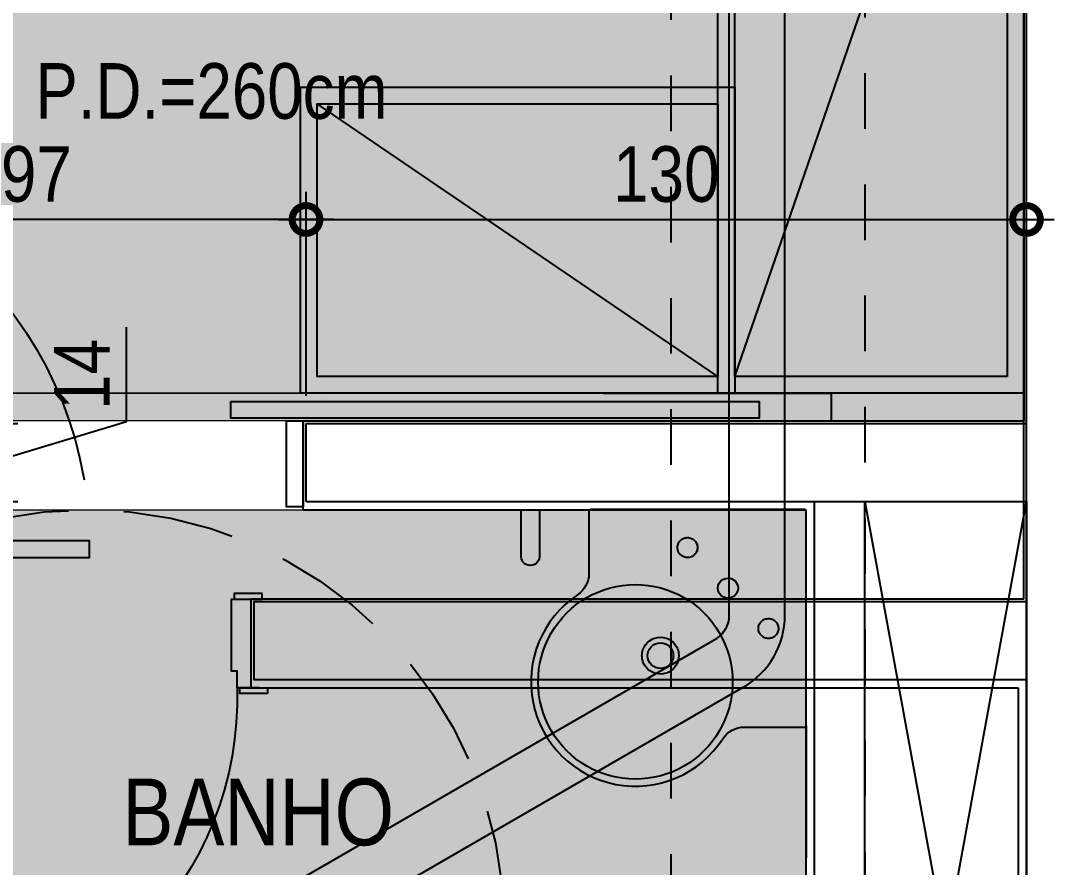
# Model space of a CAD drawing. Header units: metres. Extents: x -41 to 570, y -54 to 184.
# Drawn here: x -16.759 to -14.9, y 48.622 to 50.144 of the extents above; entities that cross this region are included whole.
import ezdxf
from ezdxf.enums import TextEntityAlignment as Align
from ezdxf.xclip import XClip

# ---------------------------------------------------------------- set-up
doc = ezdxf.new("R2010")
doc.units = ezdxf.units.M
doc.header["$XCLIPFRAME"] = 0
for name, pattern in [('DASHEDX2', [1.5, 1, -0.5]), ('PUC$0$DASHEDX2', [1.5, 1, -0.5]), ('PUC$0$DASHSPACE', [30, 12, -18]), ('PUC$0$HIDDEN2', [0.1875, 0.125, -0.0625])]:
    doc.linetypes.add(name, pattern=pattern)
for name, color, linetype in [('1', 232, 'DASHEDX2'), ('ARQ-DIM', 2, 'Continuous'), ('ARQ-TXT', 2, 'Continuous'), ('PUC$0$ARQ-ALV ACAB', 4, 'Continuous'), ('PUC$0$ARQ-ALV OSSO', 5, 'Continuous'), ('PUC$0$ARQ-AUX1', 1, 'Continuous'), ('PUC$0$ARQ-CAX', 1, 'Continuous'), ('PUC$0$ARQ-CAX @ 1', 1, 'Continuous'), ('PUC$0$ARQ-HID', 7, 'Continuous'), ('PUC$0$ARQ-MOB', 7, 'Continuous'), ('PUC$0$ARQ-PRJ', 7, 'PUC$0$DASHEDX2'), ('PUC$0$ARQ-SIM', 1, 'Continuous')]:
    doc.layers.add(name, color=color, linetype=linetype)
doc.layers.add('PUC$0$ARQ-FORRO', color=9, linetype='Continuous', lineweight=5)
doc.styles.add('Adesa', font='ARIALN.TTF')
doc.dimstyles.new('ADESA 1-0050', dxfattribs={"dimtxt": 0.1, "dimasz": 0.1, "dimexe": 0.05, "dimexo": 0.05, "dimgap": 0.03, "dimtad": 1, "dimdec": 1, "dimlfac": 100, "dimzin": 12, "dimtxsty": 'Adesa', "dimblk": 'DOTSMALL', "dimcen": 1, "dimdle": 0.05, "dimclrd": 1, "dimclre": 1, "dimclrt": 256, "dimazin": 3, "dimtm": 1e-09, "dimtfac": 1, "dimtdec": 1, "dimtmove": 1, "dimatfit": 0, "dimldrblk": 'DOTSMALL', "dimfxl": 0.8, "dimtvp": 2, "dimtolj": 1, "dimtzin": 0, "dimarcsym": 0})

# ---------------------------------------------------------------- blocks, each defined once
blk = doc.blocks.new('*U3356')
for points in [[(-0.665, 0.0197), (-0.615, 0.0197), (-0.615, 0.0097), (-0.665, 0.0097)], [(0.045, 0.0197), (-0.005, 0.0197), (-0.005, 0.0097), (0.045, 0.0097)], [(-0.675, -0.16), (-0.625, -0.16), (-0.625, -0.15), (-0.675, -0.15)], [(0, -0.15), (0, -0.77), (-0.03, -0.77), (-0.03, -0.15)], [(0.055, -0.16), (0.005, -0.16), (0.005, -0.15), (0.055, -0.15)]]:
    blk.add_lwpolyline(points, close=True)
for points in [[(-0.66, -0.15), (-0.62, -0.15), (-0.62, -0.12), (-0.61, -0.12), (-0.61, 0.0097), (-0.645, 0.0097), (-0.645, -0.15)], [(0.04, -0.15), (0, -0.15), (0, -0.12), (-0.01, -0.12), (-0.01, 0.0097), (0.025, 0.0097), (0.025, -0.15)]]:
    blk.add_lwpolyline(points)
at = {"layer": 'PUC$0$ARQ-PRJ'}
blk.add_arc((-0.0179, -0.1679), 0.6024, 178.2986, 271.7014, dxfattribs=at)
blk = doc.blocks.new('*U3357')
for points in [[(-0.765, 0.01), (-0.715, 0.01), (-0.715, 0), (-0.765, 0)], [(0.045, 0.01), (-0.005, 0.01), (-0.005, 0), (0.045, 0)], [(-0.775, -0.16), (-0.725, -0.16), (-0.725, -0.15), (-0.775, -0.15)], [(0, -0.15), (0, -0.87), (-0.03, -0.87), (-0.03, -0.15)], [(0.055, -0.16), (0.005, -0.16), (0.005, -0.15), (0.055, -0.15)]]:
    blk.add_lwpolyline(points, close=True)
for points in [[(-0.76, -0.15), (-0.72, -0.15), (-0.72, -0.12), (-0.71, -0.12), (-0.71, 0), (-0.745, 0), (-0.745, -0.15)], [(0.04, -0.15), (0, -0.15), (0, -0.12), (-0.01, -0.12), (-0.01, 0), (0.025, 0), (0.025, -0.15)]]:
    blk.add_lwpolyline(points)
at = {"layer": 'PUC$0$ARQ-PRJ'}
blk.add_arc((-0.0208, -0.1708), 0.6995, 178.2986, 271.7014, dxfattribs=at)
blk = doc.blocks.new('PUC$0$pl apto tipo 2 puc')
at = {"layer": 'PUC$0$ARQ-ALV ACAB'}
for points in [[(-14.9638, -0.8945), (-14.9638, 2.8554)], [(-14.9738, -1.0541), (-14.9735, -2.2939), (-17.0937, -2.2939)]]:
    blk.add_lwpolyline(points, dxfattribs=at)
at = {"layer": 'PUC$0$ARQ-ALV ACAB', "elevation": 0}
blk.add_lwpolyline([(-14.9638, -0.8945), (-16.354, -0.8945), (-16.354, -1.0542), (-14.9738, -1.0541)], dxfattribs=at)
at = {"layer": 'PUC$0$ARQ-ALV OSSO'}
for points in [[(-14.9588, -0.8995), (-14.9588, 2.8604)], [(-14.9588, -1.0391), (-14.9585, -2.3089), (-17.9097, -2.3089), (-17.91, -1.0388)]]:
    blk.add_lwpolyline(points, dxfattribs=at)
at = {"layer": 'PUC$0$ARQ-ALV OSSO', "elevation": 0}
blk.add_lwpolyline([(-14.9588, -0.8995), (-16.349, -0.8995), (-16.349, -1.0389), (-14.9588, -1.0391)], dxfattribs=at)
at = {"layer": 'PUC$0$ARQ-CAX @ 1', "xscale": -1.000000000000003, "rotation": 90}
blk.add_blockref('*U3357', (-17.5141, -0.8195), dxfattribs=at)
at = {"layer": 'PUC$0$ARQ-CAX @ 1', "xscale": -1}
blk.add_blockref('*U3356', (-16.999, -0.9041, 0), dxfattribs=at)
blk = doc.blocks.new('PUC$0$A$C3DDA30F3')
for points in [[(0.83, 0.205), (1.78, 0.205), (1.78, 0.175), (0.83, 0.175)], [(0.93, 0.17), (0.96, 0.17), (0.96, 0.0155), (0.93, 0.0155)]]:
    blk.add_lwpolyline(points, close=True)
at = {"layer": 'PUC$0$ARQ-PRJ'}
for points in [[(0, 0.22), (1.91, 0.22)], [(1.91, 0.17), (1.91, 0.17), (1.91, 0.22)]]:
    blk.add_lwpolyline(points, dxfattribs=at)
blk = doc.blocks.new('PUC$0$ARQ-CUBA OP2')
for points in [[(0.3901, -0.0022), (0.3901, -0.1139, 0.250875), (0.4107, -0.1524, -1.226887), (0.1493, -0.4111, 0.253672), (0.1104, -0.3901), (0.0022, -0.3901, -0.414214), (-0.0009, -0.387), (-0.0009, -0.0022, -0.414214), (0.0022, 0.0009), (0.387, 0.0009), (0.3878, 0.0008), (0.3886, 0.0005), (0.3892, 0), (0.3897, -0.0007), (0.39, -0.0014)], [(0.14, -0.122, 1), (0.14, -0.1581, 1)], [(0.3066, -0.1338, 1), (0.3066, -0.4836, 1)], [(0.2615, -0.2384, 1), (0.2615, -0.2847, 1)]]:
    blk.add_lwpolyline(points, format="xyb", close=True)
at = {"ltscale": 0.001202}
blk.add_lwpolyline([(0.3901, -0.0024), (0.3901, -0.0022)], dxfattribs=at)
at = {"linetype": 'PUC$0$DASHSPACE'}
for points in [[(0.2128, -0.0493, 1), (0.2128, -0.0853, 1)], [(0.0673, -0.1948, 1), (0.0673, -0.2308, 1)]]:
    blk.add_lwpolyline(points, format="xyb", close=True, dxfattribs=at)
blk.add_lwpolyline([(0.2615, -0.2284), (0.2564, -0.2288), (0.2513, -0.2301), (0.2489, -0.231), (0.2465, -0.2321), (0.2442, -0.2333), (0.242, -0.2348), (0.2381, -0.2381), (0.2348, -0.2421), (0.232, -0.2466), (0.2309, -0.2489), (0.23, -0.2514), (0.2293, -0.2539), (0.2288, -0.2565), (0.2284, -0.2615), (0.2288, -0.2667), (0.23, -0.2718), (0.232, -0.2766), (0.2348, -0.281), (0.2364, -0.2831), (0.2382, -0.285), (0.2401, -0.2868), (0.2421, -0.2884), (0.2443, -0.2898), (0.2466, -0.2911), (0.2491, -0.2922), (0.254, -0.2938), (0.2591, -0.2946), (0.2643, -0.2945), (0.2695, -0.2937), (0.272, -0.293), (0.2745, -0.292), (0.2768, -0.2909), (0.2791, -0.2896), (0.2813, -0.2881), (0.2834, -0.2865), (0.285, -0.285), (0.2883, -0.281), (0.2911, -0.2766), (0.293, -0.2719), (0.2943, -0.2668), (0.2946, -0.2642), (0.2947, -0.2616), (0.2946, -0.259), (0.2943, -0.2564), (0.2938, -0.2538), (0.293, -0.2513), (0.2921, -0.2488), (0.291, -0.2464), (0.2883, -0.2421), (0.285, -0.2381), (0.281, -0.2348), (0.2766, -0.232), (0.2742, -0.2309), (0.2717, -0.23), (0.2692, -0.2293), (0.2666, -0.2288)], close=True)
blk.add_lwpolyline([(-0.0009, -0.387), (-0.0009, -0.6249)])
at = {"layer": 'PUC$0$ARQ-SIM'}
blk.add_lwpolyline([(0.4791, 0.0009), (0.4791, -0.0843, 0.913215), (0.5121, -0.0843), (0.5121, 0.0009)], format="xyb", dxfattribs=at)
blk = doc.blocks.new('*U3438')
at = {"flags": 128}
for points in [[(1.4802, 0), (1.4802, 0.55), (0, 0.55), (0, 0)], [(1.4502, 0.03), (1.4502, 0.52), (0.03, 0.52), (0.03, 0.03)]]:
    blk.add_lwpolyline(points, close=True, dxfattribs=at)
blk.add_lwpolyline([(1.4502, 0.52), (0.03, 0.03)], dxfattribs=at)
blk = doc.blocks.new('*U3439')
at = {"flags": 128}
for points in [[(0.7811, 0), (0.7811, 0.55), (0, 0.55), (0, 0)], [(0.7511, 0.03), (0.7511, 0.52), (0.03, 0.52), (0.03, 0.03)]]:
    blk.add_lwpolyline(points, close=True, dxfattribs=at)
blk.add_lwpolyline([(0.7511, 0.52), (0.03, 0.03)], dxfattribs=at)
blk = doc.blocks.new('PUC$0$layout pcd puc 4')
at = {"layer": 'PUC$0$ARQ-MOB', "xscale": -1, "rotation": 270}
blk.add_blockref('*U3438', (0, 1.9), dxfattribs=at)
at = {"layer": 'PUC$0$ARQ-MOB', "xscale": -1}
blk.add_blockref('*U3439', (1.3011, 2.83), dxfattribs=at)
blk = doc.blocks.new('PUC$0$pl forro pcd 4')
at = {"layer": 'PUC$0$ARQ-FORRO'}
h = blk.add_hatch(color=256, dxfattribs=at)
h.dxf.hatch_style = 1
h.paths.add_polyline_path([(-9.9389, 3.0599), (-7.3988, 3.0599), (-7.3988, 1.4999), (-9.9389, 1.4999)])
h = blk.add_hatch(color=256, dxfattribs=at)
h.dxf.hatch_style = 1
h.paths.add_polyline_path([(-10.33, 1.34), (-7.3888, 1.34), (-7.3888, -2.0894), (-10.33, -2.0894)])
for points in [[(-9.9389, 3.0599), (-7.3988, 3.0599), (-7.3988, 1.4999), (-9.9389, 1.4999)], [(-10.33, 1.34), (-7.3888, 1.34), (-7.3888, -2.0894), (-10.33, -2.0894)]]:
    blk.add_lwpolyline(points, close=True, dxfattribs=at)
blk = doc.blocks.new('PUC$0$A$C27047b9f')
at = {"layer": 'PUC$0$ARQ-PRJ', "linetype": 'PUC$0$HIDDEN2', "ltscale": 50}
for p, q in [((2.3244, 4.102, 0), (0.5096, 3.0542, 0)), ((2.3744, 4.0154, 0), (0.5596, 2.9676, 0)), ((0.4346, 2.9249, 0), (0.4346, -0.9992, 0)), ((0.5346, 2.9243, 0), (0.5346, -0.9992, 0))]:
    blk.add_line(p, q, dxfattribs=at)
for radius in [0.15, 0.05]:
    blk.add_arc((0.5846, 2.9243, 0), radius, 120, 180, dxfattribs=at)
blk = doc.blocks.new('PUC')
at = {"layer": 'PUC$0$ARQ-ALV ACAB'}
blk.add_line((16.2511, -49.4249, 0), (14.955, -49.425, 0), dxfattribs=at)
at = {"layer": 'PUC$0$ARQ-ALV ACAB', "elevation": 0}
for points in [[(17.2111, -49.265), (17.8861, -49.265), (17.8861, -47.7049), (15.3461, -47.7049), (15.3461, -49.265)], [(16.2511, -49.2649), (15.3461, -49.265)], [(16.2511, -49.2649), (16.2511, -49.4249)], [(14.955, -52.855), (14.955, -49.425)]]:
    blk.add_lwpolyline(points, dxfattribs=at)
at = {"layer": 'PUC$0$ARQ-ALV OSSO'}
for p, q in [((15.3311, -47.6899, 0), (15.3311, -49.28, 0)), ((16.2461, -49.4199, 0), (14.95, -49.42, 0))]:
    blk.add_line(p, q, dxfattribs=at)
at = {"layer": 'PUC$0$ARQ-ALV OSSO', "elevation": 0}
blk.add_lwpolyline([(15.2411, -47.6902), (15.2411, -49.28), (14.95, -49.28), (14.95, -47.6902)], close=True, dxfattribs=at)
for points in [[(14.95, -48.5099), (14.95, -49.28)], [(16.2461, -49.2799), (14.95, -49.28)], [(16.2461, -49.2799), (16.2461, -49.4199)]]:
    blk.add_lwpolyline(points, dxfattribs=at)
at = {"layer": 'PUC$0$ARQ-AUX1', "elevation": 0}
for points in [[(15.2411, -47.6899), (14.95, -49.28)], [(15.2411, -49.28), (14.95, -47.6899)]]:
    blk.add_lwpolyline(points, dxfattribs=at)
at = {"layer": 'PUC$0$ARQ-PRJ', "ltscale": 0.2}
blk.add_circle((16.6402, -48.515, 0), 0.75, dxfattribs=at)
blk.add_blockref('PUC$0$A$C27047b9f', (14.95, -52, 0))
at = {"layer": 'PUC$0$ARQ-ALV OSSO', "rotation": 180}
blk.add_blockref('PUC$0$pl apto tipo 2 puc', (-0.0088, -49.9988, 0), dxfattribs=at)
at = {"layer": 'PUC$0$ARQ-CAX', "rotation": 179.9933788427209}
blk.add_blockref('PUC$0$A$C3DDA30F3', (17.2111, -49.255, 0), dxfattribs=at)
at = {"layer": 'PUC$0$ARQ-FORRO'}
blk.add_blockref('PUC$0$pl forro pcd 4', (25.285, -50.7649, 0), dxfattribs=at)
at = {"layer": 'PUC$0$ARQ-HID', "xscale": -1, "rotation": 179.9993942418449}
blk.add_blockref('PUC$0$ARQ-CUBA OP2', (15.347, -49.2643), dxfattribs=at)
at = {"layer": 'PUC$0$ARQ-MOB'}
blk.add_blockref('PUC$0$layout pcd puc 4', (14.955, -52.8549, 0), dxfattribs=at)
blk = doc.blocks.new('_DotSmall')
at = {"color": 0, "linetype": 'ByBlock', "const_width": 0.5}
blk.add_lwpolyline([(-0.0625, 0, 1), (0.0625, 0, 1)], format="xyb", close=True, dxfattribs=at)
blk = doc.blocks.new('*D351')
at = {"layer": 'ARQ-DIM', "color": 1, "lineweight": -2, "transparency": 16777216}
for p, q in [((-17.2161, 49.47), (-17.2161, 49.8369)), ((-16.2461, 49.47), (-16.2461, 49.8369)), ((-16.1961, 49.7869), (-17.2661, 49.7869))]:
    blk.add_line(p, q, dxfattribs=at)
at = {"layer": 'Defpoints', "color": 0, "transparency": 16777216}
for p in [(-17.2161, 49.7869), (-17.2161, 49.42, 0), (-16.2461, 49.42, 0)]:
    blk.add_point(p, dxfattribs=at)
at = {"layer": 'ARQ-DIM', "color": 1, "lineweight": -2, "transparency": 16777216, "xscale": 0.1, "yscale": 0.1, "zscale": 0.1, "rotation": 180}
blk.add_blockref('_DotSmall', (-17.2161, 49.7869), dxfattribs=at)
at = {"layer": 'ARQ-DIM', "color": 1, "lineweight": -2, "transparency": 16777216, "xscale": 0.1, "yscale": 0.1, "zscale": 0.1}
blk.add_blockref('_DotSmall', (-16.2461, 49.7869), dxfattribs=at)
at = {"layer": 'ARQ-DIM', "transparency": 16777216, "insert": (-16.7311, 49.868), "char_height": 0.1, "attachment_point": 5, "style": 'Adesa'}
blk.add_mtext('\\A1;97', dxfattribs=at)
blk = doc.blocks.new('*D352')
at = {"layer": 'ARQ-DIM', "color": 1, "lineweight": -2, "transparency": 16777216}
for p, q in [((-16.2461, 49.47), (-16.2461, 49.8369)), ((-14.95, 49.47), (-14.95, 49.8369)), ((-16.2961, 49.7869), (-14.9, 49.7869))]:
    blk.add_line(p, q, dxfattribs=at)
at = {"layer": 'Defpoints', "color": 0, "transparency": 16777216}
for p in [(-14.95, 49.7869), (-16.2461, 49.42, 0), (-14.95, 49.42, 0)]:
    blk.add_point(p, dxfattribs=at)
at = {"layer": 'ARQ-DIM', "color": 1, "lineweight": -2, "transparency": 16777216, "xscale": 0.1, "yscale": 0.1, "zscale": 0.1, "rotation": 180}
blk.add_blockref('_DotSmall', (-16.2461, 49.7869), dxfattribs=at)
at = {"layer": 'ARQ-DIM', "color": 1, "lineweight": -2, "transparency": 16777216, "xscale": 0.1, "yscale": 0.1, "zscale": 0.1}
blk.add_blockref('_DotSmall', (-14.95, 49.7869), dxfattribs=at)
at = {"layer": 'ARQ-DIM', "transparency": 16777216, "insert": (-15.598, 49.868), "char_height": 0.1, "attachment_point": 5, "style": 'Adesa'}
blk.add_mtext('\\A1;130', dxfattribs=at)
blk = doc.blocks.new('*D116')
at = {"layer": 'ARQ-DIM', "color": 1, "lineweight": -2, "transparency": 16777216}
for p, q in [((-16.569, 49.4237), (-16.569, 49.5931)), ((-16.8146, 49.42), (-16.8146, 49.52)), ((-16.8146, 49.35), (-16.569, 49.4237)), ((-16.9908, 49.42), (-16.7646, 49.42)), ((-16.8146, 49.28), (-16.8146, 49.42)), ((-16.8146, 49.28), (-16.8146, 49.42)), ((-16.9908, 49.28), (-16.7646, 49.28)), ((-16.8146, 49.28), (-16.8146, 49.18))]:
    blk.add_line(p, q, dxfattribs=at)
at = {"layer": 'Defpoints', "color": 0, "transparency": 16777216}
for p in [(-17.0408, 49.42), (-16.8146, 49.42), (-17.0408, 49.28)]:
    blk.add_point(p, dxfattribs=at)
at = {"layer": 'ARQ-DIM', "color": 1, "lineweight": -2, "transparency": 16777216, "xscale": 0.1, "yscale": 0.1, "zscale": 0.1}
for p, rotation in [((-16.8146, 49.42), 270), ((-16.8146, 49.28), 90)]:
    blk.add_blockref('_DotSmall', p, dxfattribs=dict(at, rotation=rotation))
at = {"layer": 'ARQ-DIM', "transparency": 16777216, "insert": (-16.6492, 49.5084), "char_height": 0.1, "attachment_point": 5, "rotation": 90, "style": 'Adesa'}
blk.add_mtext('\\A1;14', dxfattribs=at)
blk = doc.blocks.new('est-lo-08-6sa-r00')
at = {"layer": '1'}
for p, q in [((-1471.291475, -522.420984), (-1375.163901, -752.741158)), ((-1342.864216, -739.260399), (-1431.836688, -526.083736))]:
    blk.add_line(p, q, dxfattribs=at)

msp = doc.modelspace()

# ---------------------------------------------------------------- block references
at = {"linetype": 'Continuous'}
ref = msp.add_blockref('est-lo-08-6sa-r00', (0, 50), dxfattribs=dict(at, xscale=0.01, yscale=0.01, zscale=0.01, rotation=337.346050855639))
XClip(ref).set_block_clipping_path([(-3617.8293247107, -1968.6238684088), (2309.2219967837, 505.1199023612), (1831.3677091607, 1650.0512895176), (-4095.6836123336, -823.6924812524)])
at = {"rotation": 180}
msp.add_blockref('PUC', (0, 0), dxfattribs=at)

# ---------------------------------------------------------------- texts
at = {"layer": 'ARQ-TXT', "style": 'Adesa'}
for s, height, p in [('P.D.=260cm', 0.1, (-16.4161, 50.018, 0)), ('BANHO', 0.12, (-16.332, 48.7218, 0))]:
    msp.add_text(s, height=height, dxfattribs=at).set_placement(p, align=Align.MIDDLE)

# ---------------------------------------------------------------- dimensions: what is measured, and where the dimension line sits
at = {"layer": 'ARQ-DIM'}
dim = msp.add_linear_dim(base=(-17.2161, 49.7869), p1=(-16.2461, 49.42, 0), p2=(-17.2161, 49.42, 0), dimstyle='ADESA 1-0050', dxfattribs=at)
dim.commit()
dim.dimension.update_dxf_attribs({"geometry": '*D351', "text_midpoint": (-16.7311, 49.868)})
dim = msp.add_linear_dim(base=(-14.95, 49.7869), p1=(-16.2461, 49.42, 0), p2=(-14.95, 49.42, 0), dimstyle='ADESA 1-0050', override={"dimdec": 0}, dxfattribs=at)
dim.commit()
dim.dimension.update_dxf_attribs({"geometry": '*D352', "text_midpoint": (-15.598, 49.868)})
dim = msp.add_linear_dim(base=(-16.8146, 49.42), p1=(-17.0408, 49.28), p2=(-17.0408, 49.42), angle=270, dimstyle='ADESA 1-0050', dxfattribs=at)
dim.commit()
dim.dimension.update_dxf_attribs({"geometry": '*D116', "text_midpoint": (-16.6492, 49.4537)})

doc.saveas('drawing.dxf')
